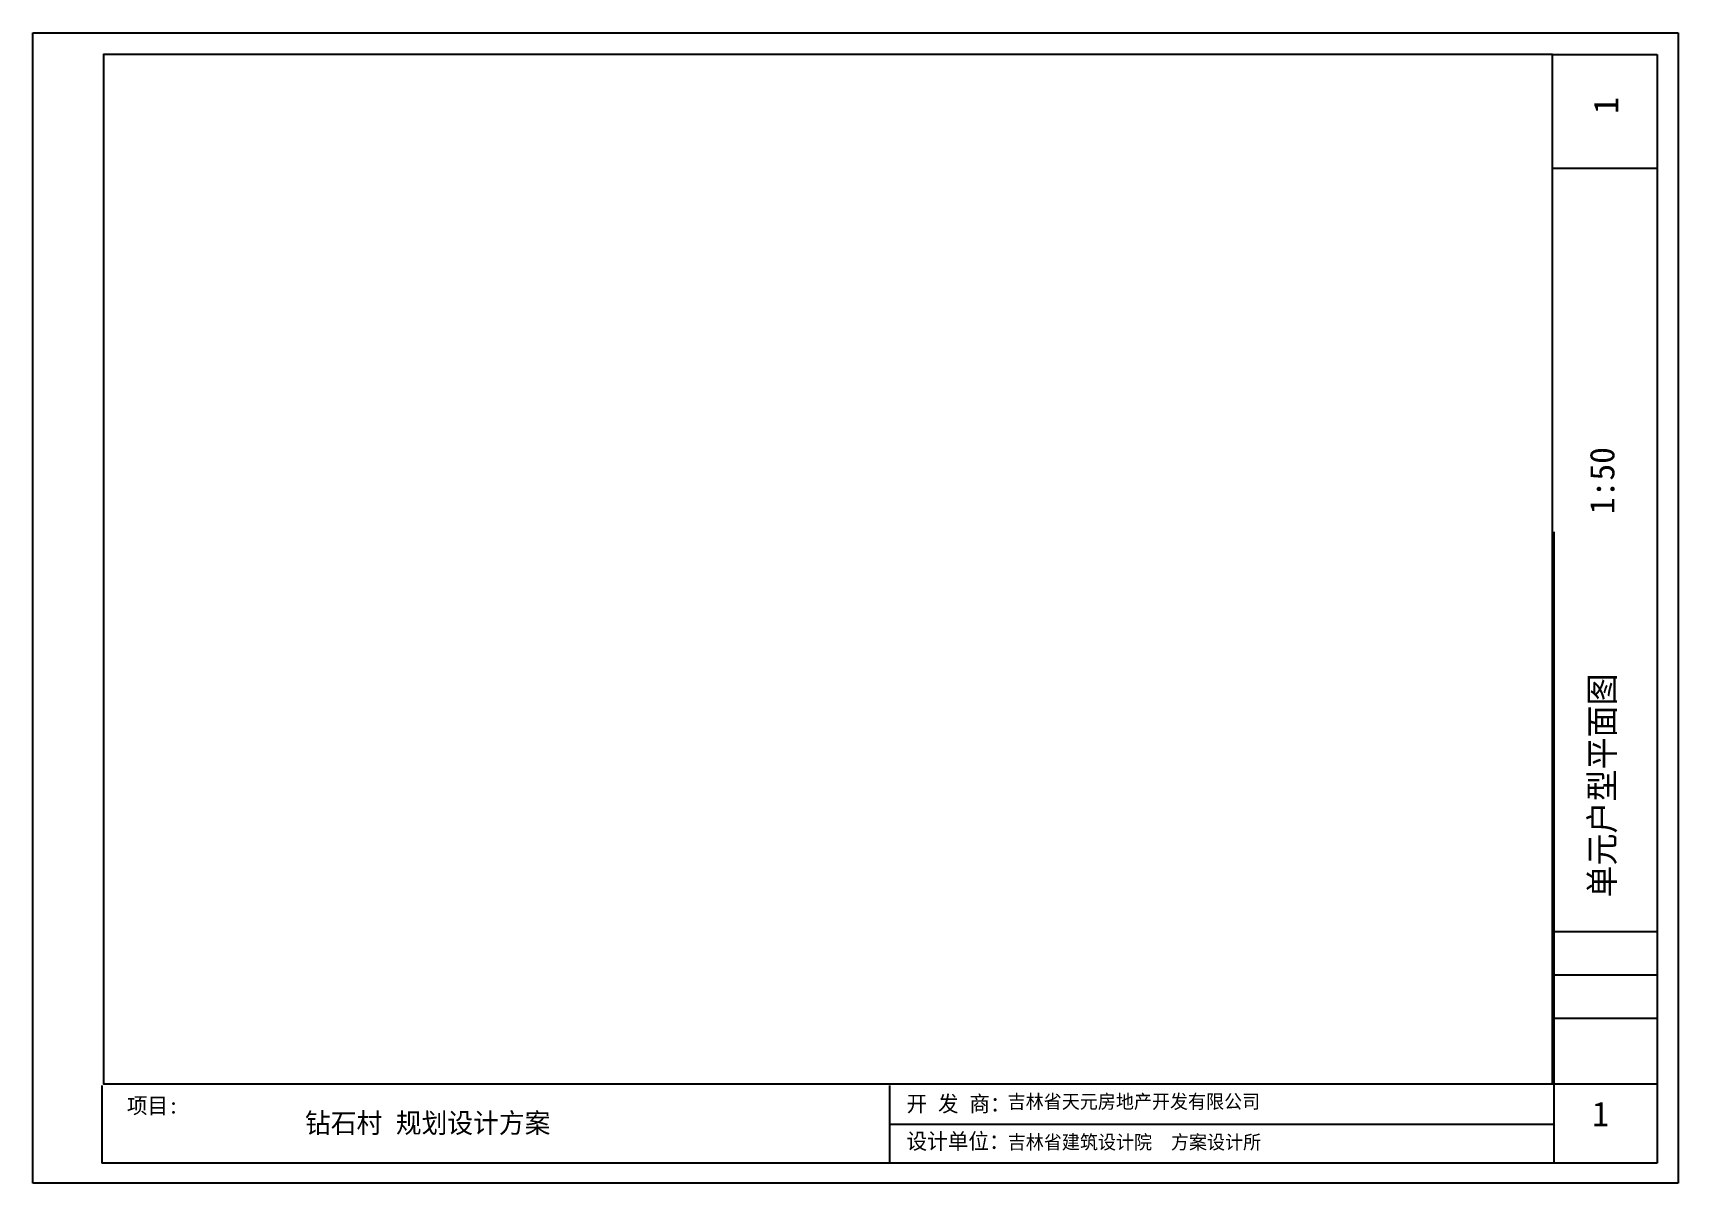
# Model space of a CAD drawing. Header units: metres. Extents: x 1774645 to 1816145, y 1214889 to 1243889.
import ezdxf

# ---------------------------------------------------------------- set-up
doc = ezdxf.new("R2010")
doc.units = ezdxf.units.M
doc.layers.add('PUB_TITLE', color=7, linetype='Continuous')
doc.layers.add('W_SH', color=7, linetype='Continuous')

msp = doc.modelspace()

# ---------------------------------------------------------------- linework, layer by layer
msp.add_line((1796255.12, 1217351.89), (1796255.12, 1215394.16))
at = {"layer": 'PUB_TITLE'}
for p, q in [((1774645.3, 1243889.46), (1816145.3, 1243889.46)), ((1774645.3, 1214889.46), (1774645.3, 1243889.46)), ((1816145.3, 1243889.46), (1816145.3, 1214889.46)), ((1812975.65, 1243342.84), (1776422.57, 1243342.84)), ((1776422.57, 1243342.84), (1776422.57, 1217393.94)), ((1812975.65, 1217393.94), (1812975.65, 1243342.84)), ((1815620.3, 1243342.84), (1815620.3, 1215394.16)), ((1776380.52, 1217351.89), (1776380.52, 1215394.16)), ((1776422.57, 1217393.94), (1812975.65, 1217393.94)), ((1815620.3, 1215394.16), (1776380.52, 1215394.16)), ((1816145.3, 1214889.46), (1774645.3, 1214889.46))]:
    msp.add_line(p, q, dxfattribs=at)
at = {"layer": 'W_SH'}
for p, q in [((1812975.65, 1243342.84), (1815620.3, 1243342.84)), ((1812975.65, 1240481.45), (1815620.3, 1240481.45)), ((1813017.7, 1215394.16), (1813017.7, 1231309.7)), ((1812975.65, 1221236.93), (1815620.3, 1221236.93)), ((1812975.65, 1220144.27), (1815620.3, 1220144.27)), ((1812975.65, 1219051.6), (1815620.3, 1219051.6)), ((1812975.65, 1217393.94), (1815620.3, 1217393.94)), ((1796255.12, 1216373.02), (1813017.7, 1216373.02))]:
    msp.add_line(p, q, dxfattribs=at)
msp.add_lwpolyline([(1812975.65, 1217393.94), (1812975.65, 1243342.84), (1776422.57, 1243342.84), (1776422.57, 1217393.94), (1812975.65, 1217393.94)], dxfattribs=at)

# ---------------------------------------------------------------- texts
for s, p in [('1', (1814636.05, 1241847.93)), ('1:50', (1814538.88, 1231757.62)), ('单元户型平面图', (1814538.88, 1222088.71))]:
    msp.add_text(s, height=620.93, rotation=90).set_placement(p)
for s, height, p in [('项目:', 400, (1777016.32, 1216641.9)), ('开 发 商：', 400, (1796682.77, 1216689.81)), ('吉林省天元房地产开发有限公司', 350, (1799232.82, 1216770.88)), ('1', 620.93, (1813979.02, 1216323.49)), ('钻石村 规划设计方案', 500, (1781508.94, 1216155.14)), ('设计单位：', 400, (1796682.77, 1215745.47)), ('吉林省建筑设计院  方案设计所', 350, (1799236.29, 1215747.43))]:
    msp.add_text(s, height=height).set_placement(p)

doc.saveas('drawing.dxf')
